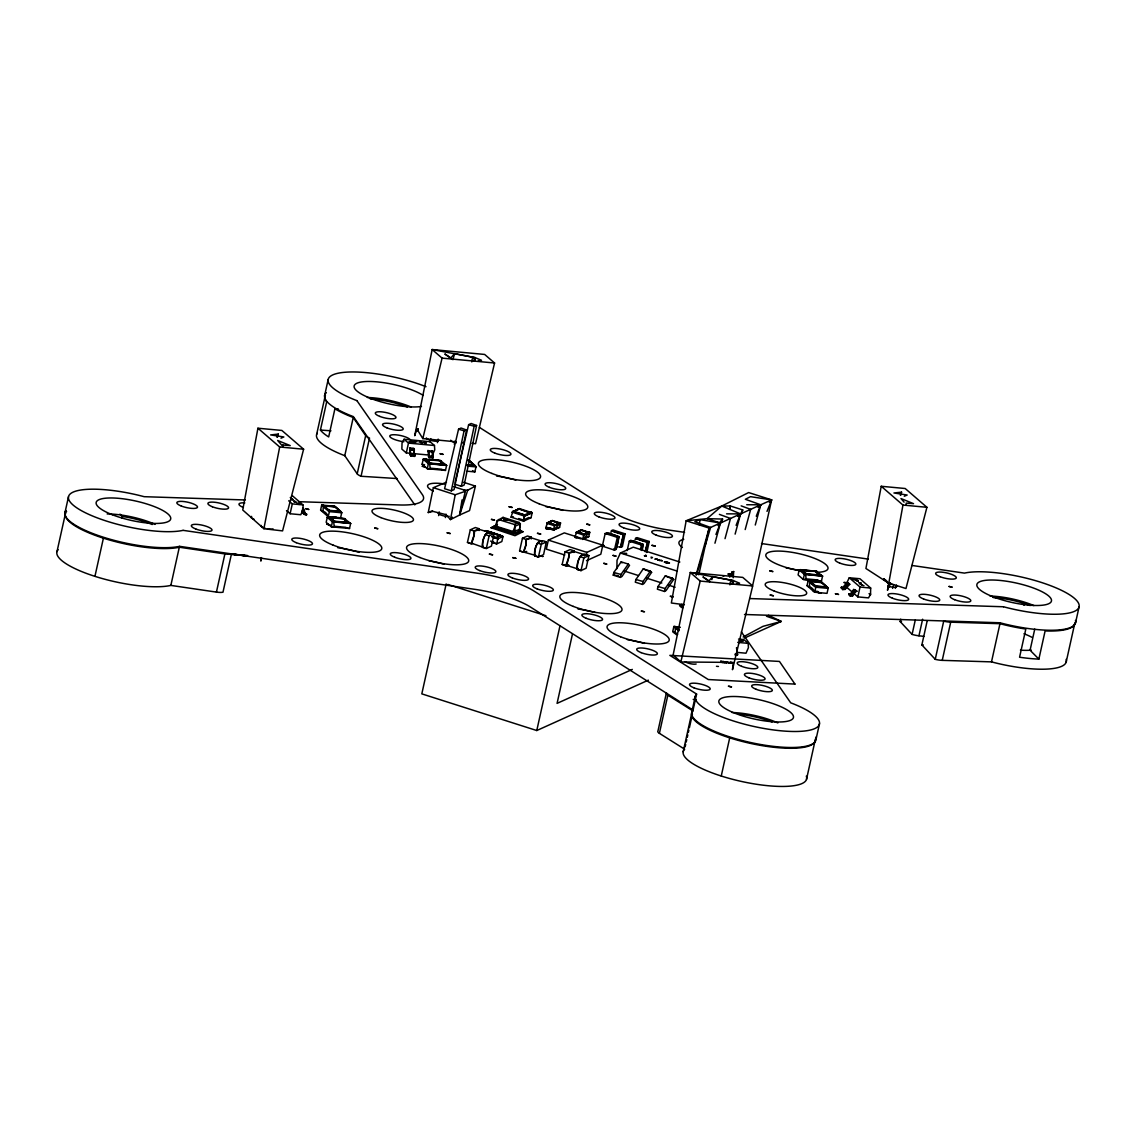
<?xml version="1.0" encoding="UTF-8"?>
<svg xmlns="http://www.w3.org/2000/svg" width="1136" height="1136" viewBox="0 0 1136 1136"><rect width="100%" height="100%" fill="white"/><g stroke="black" fill="none" stroke-linecap="round" stroke-linejoin="round"><path stroke-width="1.5" d="M299.734 503.788L299.08 504.384C294.65 502.964 299.137 502.439 299.08 504.384M852.511 578.721L854.996 579.417L852.951 579.133M863.971 585.651L862.536 585.31M471.241 543.775L467.45 542.383L470.304 529.802L474.024 530.995C476.24 534.573 469.196 543.349 472.718 543.59M522.446 538.279L526.167 539.472L525.798 545.209L523.369 552.153L519.592 550.861L522.446 538.279L527.487 536.007L531.236 537.186L531.321 538.904A23.728 21.641 65.7 0 0 531.222 537.811L542.284 541.332A23.728 21.641 65.7 0 0 541.801 542.312M565.969 565.842L562.178 564.45L565.032 551.855L568.753 553.047C571.493 556.583 562.235 567.446 568.625 565.33M616.891 568.682L617.018 560.318L620.384 553.019L633.263 547.169L679.839 562.022M482.559 547.396C481.522 540.764 485.257 528.311 494.146 533.537L491.434 546.118L486.265 548.56L482.559 547.396L483.325 546.515M534.715 555.873C533.664 549.242 537.399 536.788 546.302 542L543.576 554.609L538.421 557.038L534.715 555.873L535.482 554.993M409.698 448.919L413.802 448.493L414.683 456.388L410.905 456.033L410.068 454.826L409.911 447.967L413.802 448.493L414.683 456.388M433.114 457.155L429.351 456.8L428.826 450.793L427.803 450.452L429.11 457.737L432.887 458.078L432.631 451.134L431.921 450.623L432.887 458.078M736.781 648.798L737.463 655.089L734.949 654.861M496.02 526.224L497 520.686L503.035 517.363L519.195 522.489L520.345 523.895L519.464 529.589L513.074 531.506L496.02 526.224L496.83 521.353M559.494 523.398L551.883 520.742L547.85 522.745L555.561 524.96L559.494 523.398L551.883 520.742L547.85 522.745M588.689 532.713L581.078 530.058L577.06 532.06L584.756 534.275L588.689 532.713L581.078 530.058L577.06 532.06M410.905 456.033L409.911 447.967M889.332 584.16L889.36 583.237L891.916 584.401L888.025 583.265L890.865 583.634M906.159 504.54L906.216 503.106L913.529 503.66L900.976 498.548L904.086 502.14M732.777 576.193L733.132 572.899L732.294 571.962L733.686 571.55L733.231 577.755M730.533 575.966L730.192 573.637L728.162 574.049L730.008 575.469M323.05 510.888L323.362 505.208L321.701 505.108L320.593 510.107L328.134 516.61L340.587 517.775L341.695 512.776L341.212 511.768L340.246 511.669L341.695 512.776L329.241 511.612L321.701 505.108L323.362 505.208L329.71 510.689L328.134 516.61C327.537 513.87 324.356 510.703 321.985 511.299M674.131 632.752L675.096 632.837L675.522 626.66L673.861 626.547L672.753 631.545L676.303 634.626M809.485 586.474L809.798 580.794L808.136 580.695L807.029 585.679L814.555 592.197L827.022 593.361L828.13 588.363L827.633 587.34L826.681 587.255L828.13 588.363L815.662 587.198L808.136 580.695L809.798 580.794L816.145 586.275L814.555 592.197C813.958 589.456 810.777 586.275 808.406 586.886M524.363 515.048L525.329 515.361L524.363 515.048L523.511 521.126L524.363 515.048L530.711 512.18L532.159 512.719L531.052 517.718L523.511 521.126L511.058 517.15L512.861 511.385L520.174 508.829L519.223 508.516M618.907 536.675L616.734 547.765L614.377 550.108L602.336 546.089L605.19 533.48L609.322 533.295L618.907 536.675L617.331 537.371L605.19 533.48M627.157 550.591L629.301 541.134L630.807 540.424L643.019 544.314L642.309 549.625M732.819 576.165L733.146 572.899L732.294 571.962L733.686 571.55M479.094 530.469A23.728 21.627 65.7 0 0 479.08 529.348L502.95 536.561L501.842 541.56L496.688 543.888L491.874 542.355M526.096 551.542A23.728 6.177 12.5 0 1 523.739 552.082L534.701 555.192A23.728 21.641 65.7 0 1 537.271 543.604L537.584 543.008A23.728 6.177 12.5 0 1 542.184 540.935L542.27 540.935M565.032 551.855L570.073 549.583L573.822 550.761L573.907 552.479A23.728 21.641 65.7 0 0 573.808 551.4L584.926 554.794A23.728 21.641 65.7 0 0 584.387 555.887M573.723 550.988A23.728 6.177 12.5 0 1 569.122 553.062L568.809 553.658A23.728 21.641 65.7 0 1 566.239 565.245L577.287 568.781A23.728 21.641 65.7 0 1 579.857 557.18L580.169 556.583A23.728 6.177 12.5 0 1 584.77 554.51L584.855 554.51M418.105 430.132L418.204 429.025L418.105 430.132L416.841 428.897L418.062 430.956L416.997 430.033M348.241 523.284L343.171 518.428L329.667 517.576L334.907 521.623L348.241 523.284L343.171 518.428L329.667 517.576M444.19 465.192L439.121 460.336L425.617 459.484L430.871 463.545L444.19 465.192L439.121 460.336L425.617 459.484M820.164 575.895L815.094 571.039L801.59 570.187L806.83 574.248L820.164 575.895L815.094 571.039L801.59 570.187M292.193 495.58L302.957 504.895L303.227 509.198L300.784 514.736L290.106 513.742L292.307 503.887L288.714 500.791M406.29 452.937L408.477 443.097L404.075 439.263L402.045 442.855L401.86 449.103L406.29 452.937L428.84 455.039M849.259 577.77L859.924 578.735L870.687 588.065L870.517 594.327L868.529 597.891L857.836 596.897L860.037 587.042L849.259 577.77L846.561 583.336M531.165 513.174L518.797 508.8L513.16 511.711L525.698 515.275L531.165 513.174L518.797 508.8L513.16 511.711M261.237 557.62L260.826 561.085L261.536 557.648M471.795 361.93L472.164 358.933L475.217 357.655L481.508 360.268L478.27 360.822M729.908 584.87L730.278 581.888L733.331 580.61L739.621 583.208L736.384 583.762M842.77 589.612L841.35 587.312L842.77 589.612L845.056 589.414L849.756 584.287L848.18 582.74L843.863 582.441L846.831 583.293M850.31 596.13L848.89 593.83L850.31 596.13L852.582 595.946L855.593 591.728L857.268 591.274L853.633 589.485L850.651 593.674L848.89 593.83M681.43 607.632L681.941 604.167M495.395 538.123L500.649 535.397L487.287 530.995L500.649 535.397L495.395 538.123L492.058 536.959M646.341 556.143C645.021 555.064 645.106 556.384 645.532 555.277M446.462 482.189L433.341 487.685L428.244 512.549L432.986 511.399L446.008 514.651L450.467 519.578L459.626 515.006L462.04 499.911M699.222 524.804L700.088 519.649L720.423 523.014L722.567 519.053L707.046 518.655L686.158 520.771L671.348 603.003L684.383 604.721M413.476 441.805L415.236 442.145L413.39 441.606M622.4 546.444L620.696 547.325L623.621 534.545L625.127 533.849L622.4 546.444L619.049 546.998M881.224 486.279L902.964 505.066L887.486 590.308L889.36 583.237L905.974 588.533L926.919 507.295L905.179 488.508L881.224 486.279L865.93 568.497L885.782 581.334L886.009 580.326L887.585 582.896L890.567 583.535M257.929 428.215L242.735 509.993L263.893 528.723L282.58 530.895L303.61 449.217L281.87 430.445L257.929 428.215L279.669 446.988L303.61 449.217M453.647 486.662L463.658 489.857L465.348 491.306L455.209 494.771L450.467 519.578L452.412 517.192M263.893 528.723L279.669 446.988M335.148 507.125L322.78 505.563L328.389 510.206L340.786 511.512L335.248 506.599L322.78 505.563L328.247 510.76L340.786 511.512L335.248 506.599M821.584 582.711L809.215 581.149L814.81 585.793L827.221 587.099L821.683 582.186L809.215 581.149L814.682 586.346L827.221 587.099L821.683 582.186M620.341 577.4L620.938 574.489L628.307 564.109L629.529 565.33L621.988 576.449L620.341 577.4L613.241 575.143L613.866 572.459L621.151 561.851L628.307 564.109M664.475 591.473L665.071 588.562L672.441 578.181L673.662 579.403L666.122 590.507L664.475 591.473L657.361 589.201L658 586.517L665.284 575.909L672.441 578.181M466.513 430.019L454.073 489.616L451.29 490.866L444.588 488.721L458.546 429.223L461.06 428.031L466.513 430.019L464.084 430.8L458.546 429.223M455.067 482.473L468.628 424.665L471.142 423.487L476.595 425.475L464.155 485.058L461.372 486.307L454.67 484.177M642.408 584.429L643.019 581.518L650.374 571.152L651.595 572.359L644.055 583.478L642.408 584.429L635.294 582.172L635.933 579.488L643.217 568.88L650.374 571.152M606.383 534.275L606.695 532.77M630.494 541.929L630.807 540.424M451.29 490.866L464.084 430.8M461.372 486.307L474.166 426.256L476.595 425.475M588.888 555.589L586.162 568.185L581.007 570.613L577.301 569.448C576.25 562.817 579.985 550.364 588.888 555.589L583.861 557.861L580.113 556.668M646.853 552.522L649.238 541.489L637.097 537.626L635.521 538.294L647.733 542.199L649.238 541.489M614.377 550.108L617.331 537.371M640.406 549.753L641.442 545.024L643.019 544.314M494.146 533.537L489.119 535.809L486.336 548.418L471.511 543.193A23.728 21.627 65.7 0 0 474.081 531.605L474.394 531.009A23.728 6.177 12.5 0 0 478.994 528.936M538.421 557.038L541.276 544.286L546.302 542M581.007 570.613L583.861 557.861M655.074 559.026L656.835 558.926M657.659 559.849L659.405 559.75M659.902 560.786L660.13 560.801M64.965 512.663L68.515 496.673M56.999 551.613L65.462 513.444M94.941 576.335L103.404 538.166M121.864 518.186L122.248 516.426L119.962 514.125M170.854 585.409L179.318 547.225L224.9 553.928A10.607 2.769 12.5 0 0 231.446 554.027L222.983 592.211A10.607 2.769 12.5 0 1 216.436 592.097L170.854 585.409A63.19 16.458 12.5 0 1 95.31 576.463A63.19 16.458 12.5 0 1 58.149 549.71M216.436 592.097L224.9 553.928M231.133 554.027L247.676 555.575M324.569 395.797L328.105 379.793M316.66 434.364L325.123 396.18M338.343 409.003L334.921 408.761L328.673 436.934A63.19 16.458 12.5 0 1 320.423 430.047L326.671 401.874A63.19 16.458 12.5 0 1 325.436 395.47M328.815 516.979L327.267 517.349L326.16 522.347L331.314 526.806L349.519 528.496L350.626 523.497L344.151 518.414L345.472 519.053L327.267 517.349L332.422 521.807L350.626 523.497L348.908 522.532L333.572 521.097L332.422 521.807L331.314 526.806L334.68 527.118M328.758 510.604L329.71 510.689L328.758 510.604L329.241 511.612M397.316 478.568L361.049 476.268A10.607 2.769 12.5 0 1 357.201 473.826L344.776 455.678L353.239 417.494A63.19 16.458 12.5 0 1 334.921 408.761M334.864 506.273L321.701 505.108M333.97 521.438L332.422 521.807M334.282 526.777L333.572 521.097M341.212 511.768L340.246 511.669M357.201 473.826L365.664 435.642L353.239 417.494M346.168 528.183L345.884 527.345L334.382 526.266M349.306 522.872L350.626 523.497M361.049 476.268L369.512 438.084A10.607 2.769 12.5 0 1 365.664 435.642M430.629 469.026L427.278 468.714L428.386 463.729L429.536 463.019L444.858 464.439L446.59 465.419L428.386 463.729L423.217 459.271L441.421 460.96L440.101 460.336L446.59 465.419L445.482 470.418L427.278 468.714L422.109 464.269L423.217 459.271L424.765 458.901M429.933 463.36L428.386 463.729M430.232 468.685L429.536 463.019M442.117 470.105L441.833 469.267L430.345 468.188M445.255 464.78L446.59 465.419M438.624 515.602L439.391 512.166M445.369 517.59L446.107 514.225M469.14 460.421L468.174 460.321L475.97 466.91L474.862 471.909L467.081 471.184M446.178 583.918L421.811 693.869L536.774 730.533L648.358 680.152M468.188 466.186L475.97 466.91L468.174 460.321M486.293 530.711L484.745 530.753L502.95 536.561L497.795 538.89L492.825 537.3M493.336 542.823L493.833 542.142L490.553 541.091M492.257 536.277C494.714 536.022 496.73 538.975 496.858 537.754L497.795 538.89L496.688 543.888L493.72 542.639M501.317 519.649L497.98 520.828M501.629 535.596L502.95 536.561M512.861 511.385L513.827 511.697L512.166 512.151L524.619 516.127L532.159 512.719L530.711 512.18L531.676 512.492M529.66 518.343L528.808 517.547L524.051 519.692M545.791 527.686L547.509 522.674L546.771 523.284L554.439 525.727L560.559 522.972L559.579 527.36L553.459 530.129L545.791 527.686L547.353 527.345M546.771 523.284L552.281 520.529L560.559 522.972L553.459 530.129L554.695 524.974L559.949 522.972M586.474 560.687L600.816 554.212L602.818 545.166L564.308 532.883L548.347 540.097L546.345 549.128L564.762 555.007M555.177 525.116L554.439 525.727M558.5 527.842L554.084 529.348L549.057 527.743M581.135 538.947L575.001 536.987L576.719 531.989L575.98 532.585L583.634 535.042L589.754 532.273L588.775 536.675L582.669 539.43L583.904 534.275L588.661 532.131L589.754 532.273L583.293 538.663L588.775 536.675M536.774 730.533L560.005 625.723M575.98 532.585L581.476 529.83L589.144 532.287M584.387 534.431L583.634 535.042M586.19 555.39L586.858 552.366L602.818 545.166M572.43 634.172L557.08 703.369L632.312 669.402M668.579 562.675L665.455 562.632L666.335 562.547M659.391 733.331L667.854 695.147A10.607 2.769 12.5 0 1 666.449 692.719L657.985 730.902A10.607 2.769 12.5 0 0 659.391 733.331L684.639 749.206A63.19 16.458 12.5 0 0 741.453 781.44A63.19 16.458 12.5 0 0 806.319 776.129M698.796 574.802L709.148 528.098L771.628 499.883L752.785 584.855M683.19 751.748L691.654 713.578M691.781 712.13L695.331 696.141M685.164 746.821L685.69 744.435M686.215 742.049L686.755 739.664M687.28 737.278L687.805 734.893M688.331 732.507L688.87 730.121M689.396 727.736L692.392 714.217M730.775 662.998L728.673 662.842L731.229 662.146L728.517 662.884L729.468 663.154L728.148 663.026L728.361 662.018L726.003 662.828L726.231 661.819L723.277 662.572L723.504 661.564L720.778 661.322L720.551 662.316L680.833 661.976L673.151 654.833L690.276 572.501L742.759 577.386L752.685 585.963L732.464 669.7L733.444 662.501L732.848 663.367L731.073 663.012M723.504 661.564L722.993 662.544L720.835 662.345L721.048 661.337M721.246 776.03L729.71 737.846M816.074 571.025L799.19 569.96L798.083 574.958L803.237 579.417L821.442 581.107L822.549 576.108L816.074 571.025L817.395 571.664L799.19 569.96L804.345 574.418L822.549 576.108L820.831 575.143L805.495 573.708L804.345 574.418L803.237 579.417L806.603 579.729M800.738 569.59L799.19 569.96M805.893 574.049L804.345 574.418M806.205 579.388L805.495 573.708M815.179 586.19L816.145 586.275L815.179 586.19L815.662 587.198M818.09 580.794L817.806 579.956L806.304 578.891M821.229 575.483L822.549 576.108M821.285 581.859L808.136 580.695M827.633 587.34L826.681 587.255M806.489 779.41L814.952 741.226M815.96 739.65L819.496 723.66M885.129 579.573L885.654 580.496M885.029 580.666L885.242 579.672M886.364 581.831L886.591 580.837L886.662 581.859M888.579 583.748L888.806 582.74L888.877 583.776M923.895 636.345L918.939 635.805A10.607 2.769 12.5 0 1 912.094 634.399L900.166 621.562L900.692 619.177M912.094 634.399L915.275 620.086M918.939 635.805L922.617 619.205M1066.136 659.377A63.19 16.458 12.5 0 1 991.501 661.876L942.241 660.357A10.607 2.769 12.5 0 1 935.24 659.334L921.864 644.921L927.146 621.051M935.24 659.334L943.704 621.151A10.607 2.769 12.5 0 0 950.704 622.173L999.964 623.692A63.19 16.458 12.5 0 0 1025.822 629.032L1019.574 657.219A63.19 16.458 12.5 0 0 1038.872 659.107L1045.12 630.92A63.19 16.458 12.5 0 0 1074.812 622.926M942.241 660.357L950.704 622.173M991.501 661.876L999.964 623.692M1023.948 605.275L1024.331 603.514M1034.754 629.088L1030.068 650.232L1038.872 659.107M1066.164 662.146L1074.628 623.976M1075.551 622.784L1079.101 606.78M647.733 542.199L645.873 549.71M456.218 441.833L422.819 438.61L416.841 428.897L414.725 435.699L432.163 349.547L484.66 354.446L494.572 363.009L475.544 443.707L472.036 443.367M463.616 482.289L475.402 486.109L469.537 510.604L459.626 515.006L465.348 491.306M889.303 587.142L890.099 583.819M422.819 438.61L442.074 358.124L432.163 349.547L475.217 357.655L475.26 361.078M680.833 661.976L700.188 581.064L690.276 572.501L733.331 580.61L733.373 584.032M523.54 551.968L523.653 551.67A23.728 21.641 65.7 0 0 526.224 540.069L526.536 539.486A23.728 6.177 12.5 0 0 531.137 537.399M841.208 588.263L843.494 588.05L848.18 582.74M737.463 655.089L736.497 647.634M429.11 457.737L429.351 456.8M429.962 441.947L430.842 438.638M454.286 444.204L455.167 440.896M277.468 437.076L278.263 434.094L270.638 434.918L283.858 436.962L280.99 438.198M900.763 495.14L901.558 492.158L893.933 492.981L907.167 495.026L904.284 496.262M452.923 359.714L454.57 353.623L475.217 357.655L473.811 360.808M711.86 579.616L712.684 576.577L733.331 580.61L731.911 583.762M735.12 534.119L740.587 513.898L742.731 509.936L730.349 505.989L721.786 506.031L686.158 520.771L709.148 528.098L696.056 575.001M714.942 543.221L720.423 523.014L707.046 518.655L721.786 506.031L748.638 492.555L771.628 499.883L767.013 511.385M725.024 538.663L730.505 518.456L719.386 514.381M731.073 576.463L732.294 571.962L732.905 573.623M745.188 529.561L750.669 509.354L741.141 505.861M755.27 525.017L760.751 504.796L745.372 499.286L750.498 496.659L771.628 499.883L769.285 502.297M892.598 588.405L893.535 584.983M489.644 533.835A23.728 21.627 65.7 0 1 490.127 532.869L490.042 532.457A23.728 6.177 12.5 0 0 485.427 534.531L485.129 535.127A23.728 21.627 65.7 0 0 482.559 546.714L482.63 547.069A23.728 6.177 12.5 0 1 483.169 546.487M721.587 522.432L722.567 519.053L719.415 523.014M741.751 513.33L742.731 509.936M302.034 510.178L302.73 513.216L306.393 515.19L306.677 514.239L303.482 512.421L302.63 508.232L304.207 509.581L305.059 513.799L306.677 514.239M870.361 595.094L870.63 594.142L869.012 593.688M503.035 517.363L502.637 518.414L520.345 523.895L519.464 529.589M696.624 574.745L701.111 559.551M705.087 546.033L710.582 527.459L694.82 521.722L700.088 519.649M306.393 515.19L305.115 512.904M437.374 442.657L438.368 439.348M459.626 515.006L467.72 490.227L475.402 486.109M731.556 576.364L733.146 571.791M861.997 584.671L861.244 584.699L862.224 584.983M895.296 588.349L896.474 585.111M513.074 531.506L515.006 526.28L514.438 524.491L498.534 519.55M277.042 437.261L278.263 434.094M900.351 495.324L901.558 492.158M715.936 534.445L720.423 523.014L718.023 525.528M736.1 525.343L740.587 513.898L721.786 506.031M756.264 516.241L760.751 504.796L746.735 504.725M669.502 563.016L668.011 562.931L669.374 563.215M534.715 555.774L538.492 556.896M662.103 560.772L660.953 560.318L662.16 560.829M859.654 583.535L860.492 583.932M729.042 574.631L729.426 573.779L728.162 574.049M292.25 498.931L291.711 498.789M860.747 583.691L859.668 583.535M422.478 442.955L421.158 442.77L422.351 442.742M425.73 443.21L424.523 442.87M856.856 580.794L858.461 581.348L856.942 580.752M432.305 455.366L434.747 449.813L434.463 445.497L430.061 441.719L404.075 439.263M426.312 443.012L425.915 442.671M841.35 587.312L843.097 587.184L846.221 583.336M842.912 588.661L844.687 588.505L847.314 584.657L849.756 584.287L847.953 583.677M848.748 594.781L851.034 594.568L853.789 590.578L855.536 590.024L853.633 589.485M850.452 595.179L852.27 594.98L855.223 590.834M419.667 442.117L419.056 442.032M470.304 529.802L475.345 527.53L479.08 528.709L474.024 530.995M531.236 537.186L526.167 539.472M573.822 550.761L568.753 553.047M861.074 583.137L858.986 582.725L860.932 582.967M454.57 353.623L450.836 357.968L444.843 353.978L451.574 358.763M712.684 576.577L708.949 580.922L702.957 576.932L709.688 581.717M408.96 442.614C417.196 443.154 404.402 440.456 410.834 442.628L408.96 442.614L409.84 442.415M743.058 640.903L740.871 640.931C739.493 639.54 745.983 641.528 741.425 639.895L743.058 640.903L742.419 640.093M524.619 516.127L525.329 515.361M738.187 516.426L740.587 513.898L726.571 513.841M758.351 507.323L760.751 504.796L758.01 506.997M550.435 523.014L552.281 520.529M579.644 532.33L581.476 529.83M578.068 568.582L577.301 569.448L581.078 570.471M737.846 516.099L740.587 513.898M657.062 559.168L655.557 559.182M520.004 529.745L520.6 530.54L514.906 532.969L512.847 532.67L494.132 526.181L497.213 524.335M723.135 576.293L723.916 575.909M740.786 641.102L739.096 640.519L740.8 641.116M613.241 575.143L614.86 574.177M666.321 562.647L667.258 562.135L664.219 561.993L666.818 561.993L664.844 562.079L665.739 562.107M743.157 636.969L762.98 626.348L781.284 621.42L768.447 615.329M602.506 546.302L603.954 545.607M497.469 524.662L491.079 527.743L492.314 528.396M291.185 499.371L293.273 499.797L291.327 499.556M531.236 512.634L525.698 515.275L513.33 511.172M559.494 523.114L555.561 524.96L547.978 522.461M588.704 532.415L584.756 534.275L577.173 531.776M494.132 526.181L496.886 524.917M512.166 512.151L519.706 508.743L532.159 512.719M471.227 543.675L467.45 542.383M565.955 565.728L562.178 564.45M651.24 558.103L652.476 557.549L651.084 557.094M666.889 563.087L668.28 562.462M744.25 638.134L781.284 621.42L766.473 616.237M520.345 523.895L515.006 526.28L514.906 532.969M428.244 512.549L432.489 510.675M411.402 441.45L413.163 442.06L411.672 441.336M602.336 546.089L603.855 545.436M514.438 524.491L519.195 522.489M614.576 549.98L616.124 549.355M720.835 662.345L723.22 661.55M526.735 551.485L523.384 552.252L519.592 550.861M521.495 532.188L522.986 531.719L519.791 530.682M657.616 560.02L658.809 560.105M494.132 526.834L491.079 527.743L514.963 535.709L522.986 531.719L520.047 531.108M888.963 582.541L887.912 582.896L890.354 583.663M618.509 575.767L616.181 575.398M659.675 559.892L658.056 559.878M294.735 501.771L294.039 501.658M558.032 527.7L559.579 527.36M575.001 536.987L576.548 536.661M861.116 584.458L861.457 584.912M673.023 597.067L670.169 596.244L673.094 596.599M646.285 556.242C646.299 554.979 645.504 555.831 645.759 555.305M511.058 517.15L513.401 516.837M528.709 518.044L531.052 517.718M575.37 537.754L576.932 537.896M645.66 556.129L644.311 555.745L645.646 556.129M656.949 559.196L655.969 559.125M291.356 498.69L292.79 499.215M295.062 501.501L293.784 501.161L295.246 501.487M296.042 502.24L295.161 502.112L296.283 502.226M290.276 497.54L291.455 498.179L290.745 497.809M421.783 442.884L421.314 442.571M423.217 459.271L425.162 459.242M327.267 517.349L329.213 517.32M410.238 450.026L414.001 450.083M428.442 451.716L432.205 451.787M678.874 630.892L673.861 626.547L675.522 626.66L679.328 629.94M655.231 559.253L656.239 559.281M245.262 499.968L144.173 496.688A63.602 16.571 12.5 0 0 71.852 492.768A63.602 16.571 12.5 0 0 103.504 520.103A63.602 16.571 12.5 0 0 183.066 530.356M298.47 501.686L399.56 504.966A53.151 13.845 12.5 0 0 422.379 494.657L356.903 400.639M749.831 598.558L1003.429 606.766M744.506 614.491L999.879 622.769M857.637 580.326L857.879 580.326M471.511 543.604L471.596 543.604A23.728 6.177 12.5 0 0 472.249 543.491M566.239 565.657L566.324 565.657A23.728 6.177 12.5 0 0 568.682 565.132M467.223 465.178L475.061 465.661L469.523 460.733L475.061 465.661L467.308 464.837M320.423 430.047L330.959 430.8M428.712 455.891L432.489 456.189M444.247 464.638L430.871 463.545L425.801 458.972M348.298 522.716L334.907 521.623L329.852 517.05M820.22 575.341L806.83 574.248L801.775 569.661M410.508 454.23L414.285 454.542M679.612 627.399L674.94 627.015L678.22 630.125M408.477 443.097L434.463 445.497M428.826 450.793L432.631 451.134M737.747 642.394L748.155 643.359L748.425 647.676L745.997 653.214L737.321 652.405M442.074 358.124L494.572 363.009M415.961 441.734L416.983 441.833M902.964 505.066L926.919 507.295M463.658 489.857L467.72 490.227M294.565 502.396L294.366 502.183M326.742 515.417L327.708 515.503M813.177 591.004L817.849 591.43M700.188 581.064L752.685 585.963M247.392 555.745L232.454 554.666M673.861 626.547L680.081 627.129M738.542 639.071L743.739 639.554L748.155 643.359M410.068 454.826L414.91 455.465M292.307 503.887L302.957 504.895M735.191 653.938L737.704 654.166M860.037 587.042L870.687 588.065M410.664 449.529L414.47 449.899M860.122 583.762L860.009 583.592M428.272 456.53L432.078 456.913M725.293 662.657L724.441 662.558L725.336 661.748L724.143 662.586L725.109 662.742M658.553 559.949L659.689 560.034M679.569 627.597L674.94 627.015L678.291 629.798M684.554 532.344L668.806 530.043A53.151 13.845 12.5 0 1 613.738 512.492L479.378 427.377M761.532 543.548L868.245 559.097M911.981 565.458L964.464 573.112A63.602 16.571 12.5 0 1 1044.112 583.35A63.602 16.571 12.5 0 1 1075.749 610.685A63.602 16.571 12.5 0 1 1003.528 606.78M183.152 530.356L478.796 573.41A53.151 13.845 12.5 0 1 533.877 590.976L696.581 694.053M179.602 546.345L475.246 589.399A53.151 13.845 12.5 0 1 530.327 606.965L693.045 710.043M424.836 442.713L423.813 442.515L425.034 442.827M421.456 442.387L420.604 442.216L421.626 442.415M422.109 464.269L424.608 464.695M441.734 469.764L445.482 470.418M817.693 580.453L821.442 581.107M345.77 527.842L349.519 528.496M859.199 582.754L859.64 582.924M856.161 580.482L857.197 580.283L855.976 580.283M421.74 442.628L421.3 442.884M468.628 424.665L474.166 426.256M613.866 572.459L620.938 574.489M635.933 579.488L643.019 581.518M658 586.517L665.071 588.562M302.73 513.216L304.831 513.841M623.621 534.545L611.409 530.654L612.986 529.972L625.127 533.849M492.129 536.533L495.481 537.569M548.404 527.686L554.538 529.646M518.669 518.513L524.903 520.501M620.384 553.019L676.928 571.01M548.347 540.097L586.858 552.366M537.527 543.093L541.276 544.286M623.55 570.797L638.531 575.569M646.853 578.224L661.834 582.995M668.493 585.111L675.153 587.227M485.37 534.616L489.119 535.809M447.868 584.458L545.933 615.726M629.301 541.134L641.442 545.024M651.595 572.359L643.217 568.88M673.662 579.403L665.284 575.909M433.341 487.685L455.209 494.771M613.937 548.688L615.996 549.441M424.665 442.685L425.389 443.281M722.184 662.174L722.993 662.544M807.029 585.679L809.372 586.971M472.519 470.616L474.862 471.909M672.753 631.545L675.096 632.837M320.593 510.107L322.936 511.385M667.854 695.147L693.102 711.037A63.19 16.458 12.5 0 0 747.474 742.717A63.19 16.458 12.5 0 0 815.137 739.351M846.263 584.074L848.052 585.225M853.789 590.578L855.593 591.728M720.778 661.322L721.914 662.061M496.46 537.924L497.795 538.89M850.651 593.674L852.27 594.98M843.097 587.184L844.687 588.505M857.836 596.897L847.073 587.596L846.888 584.742M820.334 581.774L828.13 588.363M675.21 632.34L677.581 634.399M333.899 506.187L341.695 512.776M286.513 510.632L290.106 513.742M843.494 588.05L845.056 589.414M303.482 512.421L305.059 513.799M845.752 583.279L847.314 584.657M851.034 594.568L852.582 595.946M621.151 561.851L622.017 562.902M741.354 631.943L790.699 702.815A63.602 16.571 12.5 0 1 813.319 729.17A63.602 16.571 12.5 0 1 736.909 722.056A63.602 16.571 12.5 0 1 696.609 694.082L693.059 710.071A63.602 16.571 12.5 0 0 750.214 742.433A63.602 16.571 12.5 0 0 815.662 737.25M353.367 416.642L414.796 504.867M475.487 465.902L475.97 466.91M303.383 510.249L304.306 514.58M729.426 573.779L729.752 577.159M732.649 576.406L732.294 571.962L732.606 576.094M479.08 528.709L479.165 530.427M344.776 455.678A63.19 16.458 12.5 0 1 317.143 433.327M370.265 398.935A37.119 9.67 12.5 0 1 407.299 406.972M900.166 621.562A10.607 2.769 12.5 0 1 901.515 621.378M993.162 597.536A37.119 9.67 12.5 0 1 1030.21 605.559M921.864 644.921A10.607 2.769 12.5 0 1 923.27 644.879M1031.318 650.119A37.119 9.67 12.5 0 1 1020.455 650.161M1023.962 633.746A37.119 9.67 12.5 0 1 1031.928 637.31M179.318 547.225A63.19 16.458 12.5 0 1 103.774 538.279A63.19 16.458 12.5 0 1 66.612 511.527M122.248 516.426A37.119 9.67 12.5 0 1 152.224 524.534M738.656 714.232A37.119 9.67 12.5 0 1 772.111 721.928M534.786 555.603A23.728 6.177 12.5 0 1 535.312 554.979M577.372 569.179A23.728 6.177 12.5 0 1 577.897 568.554M645.262 551.855A23.728 7.54 -72.3 0 1 647.463 542.767L647.236 542.17A23.728 6.177 12.5 0 1 635.99 538.578L635.393 538.918A23.728 7.54 -72.3 0 0 635.067 540.012M641.911 550.506A23.728 7.54 -72.3 0 0 642.891 544.84L642.635 544.243A23.728 6.177 12.5 0 0 631.403 540.637L630.821 540.992A23.728 7.54 -72.3 0 1 630.679 541.986M619.092 546.799A23.728 6.177 12.5 0 0 620.199 547.069L620.781 546.728A23.728 7.54 -72.3 0 1 623.366 535.127L622.997 534.474A23.728 6.177 12.5 0 1 611.878 530.924L611.282 531.279A23.728 7.54 -72.3 0 0 610.955 532.372M614.718 548.773A23.728 6.177 12.5 0 1 615.613 549.142L616.209 548.787A23.728 7.54 -72.3 0 0 618.779 537.186L618.41 536.533A23.728 6.177 12.5 0 0 607.291 532.997L606.709 533.338A23.728 7.54 -72.3 0 1 606.567 534.346M519.109 530.469A3.181 0.824 12.5 0 1 520.189 531.705L515.63 533.764A3.181 0.824 12.5 0 1 511.555 533.38L495.75 528.339A3.181 0.824 12.5 0 1 494.061 526.891M1075.451 620.412A63.602 16.571 12.5 0 1 999.978 622.784M179.516 546.345A63.602 16.571 12.5 0 1 103.887 537.385A63.602 16.571 12.5 0 1 66.058 510.561M356.846 400.61A63.602 16.571 12.5 0 1 338.571 373.133A63.602 16.571 12.5 0 1 426 386.694M353.296 416.6A63.602 16.571 12.5 0 1 326.359 392.687M990.038 596.031A38.17 9.94 12.5 0 1 1033.874 605.573M421.456 406.447A38.17 9.94 12.5 0 1 365.579 396.223A38.17 9.94 12.5 0 1 368.036 381.469A38.17 9.94 12.5 0 1 423.274 395.456M367.297 397.486A38.17 9.94 12.5 0 1 411.147 407.029M463.076 442.444A6.362 1.661 12.5 0 1 462.877 443.097M456.218 442.926A6.362 1.661 12.5 0 1 450.708 440.214M799.886 570.755A31.808 8.293 12.5 0 1 766.53 553.615A31.808 8.293 12.5 0 1 812.694 557.648A31.808 8.293 12.5 0 1 817.508 572.303M786.098 567.957A31.808 8.293 12.5 0 1 799.034 570.528M496.588 476.055A31.808 8.293 12.5 0 1 515.815 480.059M896.19 585.608A6.362 1.661 12.5 0 1 894.77 587.227A6.362 1.661 12.5 0 1 887.713 586.062M889.9 583.308A6.362 1.661 12.5 0 1 891.192 583.577M437.885 439.334A6.362 1.661 12.5 0 1 434.449 441.123A6.362 1.661 12.5 0 1 426.369 437.942M403.933 441.677A10.607 2.769 12.5 0 1 390.131 436.962A10.607 2.769 12.5 0 1 398.424 435.116A10.607 2.769 12.5 0 1 410.479 440.214M682.395 547.509A31.808 8.293 12.5 0 1 683.758 539.33M545.891 506.67A31.808 8.293 12.5 0 1 563.03 510.405M433.256 491.107A21.215 5.524 12.5 0 1 428.627 484.461A21.215 5.524 12.5 0 1 444.886 484.035M449.217 516.34A6.362 1.661 12.5 0 1 440.697 514.963A6.362 1.661 12.5 0 1 438.979 512.308M683.19 607.575A5.41 1.406 12.5 0 1 679.612 605.616A5.41 1.406 12.5 0 1 682.267 604.764M578.011 609.038A31.808 8.293 12.5 0 1 595.15 612.446M428.939 560.758A31.808 8.293 12.5 0 1 443.949 564.166M627.313 639.653A31.808 8.293 12.5 0 1 644.453 643.388M337.804 547.737A31.808 8.293 12.5 0 1 359.075 552.366M243.416 507.48A10.607 2.769 12.5 0 1 244.822 502.893M718.463 666.463A6.362 1.661 12.5 0 1 716.475 666.278M253.953 519.152A6.362 1.661 12.5 0 1 251.652 516.411M696.155 664.006A6.362 1.661 12.5 0 1 690.631 663.751A6.362 1.661 12.5 0 1 685.178 661.72M273.009 528.836A6.362 1.661 12.5 0 1 267.358 528.78M265.213 528.254A6.362 1.661 12.5 0 1 261.124 525.428M732.024 712.513A38.17 9.94 12.5 0 1 777.848 722.936M107.153 513.955A38.17 9.94 12.5 0 1 155.107 524.392M693.187 699.364A10.607 2.769 12.5 0 1 696.027 699.819M504.086 518.811L507.181 519.564L504.086 518.811M626.532 553.502L624.047 553.175L624.559 554.013L626.532 553.502M282.907 445.042L282.85 446.476L277.681 440.484L290.234 445.596L282.907 445.042M233.519 554.254L246.853 555.902L233.519 554.254M308.722 509.368L305.584 508.658L308.665 509.482M326.685 524.179L329.838 524.889L326.685 524.179M333.345 516.766L336.497 517.476L333.359 516.738M374.795 528.041L377.947 528.751L374.837 527.984M422.294 466.285L425.446 467.01L422.308 466.257M443.068 454.343L439.902 453.647L443.026 454.428M447.158 532.855L450.31 533.579L447.201 532.798M489.403 554.084L492.555 554.808L489.403 554.084M509.084 506.77L512.237 507.494L509.098 506.741M515.843 558.316L512.705 557.606L515.843 558.316M537.498 533.309L540.651 534.019L537.498 533.309M539.685 555.76L542.838 556.47L539.685 555.76M545.862 528.595L549.015 529.319L545.891 528.538M586.801 524.179L589.953 524.889L586.829 524.122M603.77 563.371L606.922 564.095L603.812 563.314M613.028 555.447L616.181 556.157L613.085 555.376M641.357 611.083L644.51 611.793L641.357 611.054M655.16 546.033L651.993 545.351L655.16 546.033M731.499 686.868L728.346 686.172L731.456 686.953M769.825 570.883L772.977 571.593L769.839 570.854M773.375 595.761L770.222 595.051L773.375 595.761M820.888 593.049L817.735 592.367L820.888 593.077M949.071 586.46L952.238 587.184L949.085 586.432M491.476 519.408L494.629 520.132L491.505 519.365M835.443 593.745L838.595 594.455L835.457 593.716M730.349 505.989L729.61 509.397L730.349 505.989M726.742 661.876L726.515 662.87L726.742 661.876M732.081 662.373L731.868 663.367L732.081 662.373M884.12 578.693L883.893 579.701L884.12 578.693M504.625 519.606L503.901 520.089L506.926 520.288L504.625 519.606M413.078 442.103L412.198 442.074L413.106 442.202M854.741 579.53L853.548 579.417L854.584 579.559M794.959 684.099L708.268 679.541L669.842 655.358L779.452 661.436L794.959 684.099M993.034 596.783A38.17 9.94 12.5 0 0 1051.396 601.214A38.17 9.94 12.5 0 0 998.104 580.269A38.17 9.94 12.5 0 0 993.034 596.783M940.083 576.705A10.607 2.769 12.5 0 0 956.285 577.94A10.607 2.769 12.5 0 0 941.488 572.118A10.607 2.769 12.5 0 0 940.083 576.705M954.581 599.68A10.607 2.769 12.5 0 0 970.797 600.916A10.607 2.769 12.5 0 0 956.001 595.094A10.607 2.769 12.5 0 0 954.581 599.68M839.618 563.03A10.607 2.769 12.5 0 0 855.834 564.251A10.607 2.769 12.5 0 0 841.023 558.443A10.607 2.769 12.5 0 0 839.618 563.03M379.751 416.401A10.607 2.769 12.5 0 0 395.967 417.636A10.607 2.769 12.5 0 0 381.156 411.814A10.607 2.769 12.5 0 0 379.751 416.401M494.714 453.065A10.607 2.769 12.5 0 0 510.93 454.301A10.607 2.769 12.5 0 0 496.12 448.479A10.607 2.769 12.5 0 0 494.714 453.065M923.511 598.942A10.607 2.769 12.5 0 0 939.728 600.177A10.607 2.769 12.5 0 0 924.931 594.355A10.607 2.769 12.5 0 0 923.511 598.942M491.86 473.428A31.808 8.293 12.5 0 0 540.495 477.12A31.808 8.293 12.5 0 0 496.091 459.654A31.808 8.293 12.5 0 0 491.86 473.428M387.007 427.889A10.607 2.769 12.5 0 0 403.209 429.124A10.607 2.769 12.5 0 0 388.413 423.302A10.607 2.769 12.5 0 0 387.007 427.889M549.526 487.358A10.607 2.769 12.5 0 0 565.742 488.594A10.607 2.769 12.5 0 0 550.946 482.772A10.607 2.769 12.5 0 0 549.526 487.358M892.442 598.218A10.607 2.769 12.5 0 0 908.658 599.453A10.607 2.769 12.5 0 0 893.862 593.631A10.607 2.769 12.5 0 0 892.442 598.218M539.075 503.759A31.808 8.293 12.5 0 0 587.71 507.465A31.808 8.293 12.5 0 0 543.306 489.999A31.808 8.293 12.5 0 0 539.075 503.759M656.21 535.127A10.607 2.769 12.5 0 0 672.427 536.362A10.607 2.769 12.5 0 0 657.63 530.54A10.607 2.769 12.5 0 0 656.21 535.127M598.729 516.795A10.607 2.769 12.5 0 0 614.945 518.03A10.607 2.769 12.5 0 0 600.135 512.208A10.607 2.769 12.5 0 0 598.729 516.795M623.508 527.757A10.607 2.769 12.5 0 0 639.71 528.993A10.607 2.769 12.5 0 0 624.914 523.171A10.607 2.769 12.5 0 0 623.508 527.757M774.198 591.018A21.215 5.524 12.5 0 0 806.631 593.489A21.215 5.524 12.5 0 0 777.024 581.845A21.215 5.524 12.5 0 0 774.198 591.018M380.986 517.633A21.215 5.524 12.5 0 0 413.405 520.103A21.215 5.524 12.5 0 0 383.798 508.459A21.215 5.524 12.5 0 0 380.986 517.633M573.282 606.397A31.808 8.293 12.5 0 0 621.917 610.103A31.808 8.293 12.5 0 0 577.514 592.637A31.808 8.293 12.5 0 0 573.282 606.397M419.993 557.535A31.808 8.293 12.5 0 0 468.628 561.227A31.808 8.293 12.5 0 0 424.225 543.775A31.808 8.293 12.5 0 0 419.993 557.535M512.364 577.94A10.607 2.769 12.5 0 0 528.567 579.175A10.607 2.769 12.5 0 0 513.77 573.353A10.607 2.769 12.5 0 0 512.364 577.94M537.129 588.888A10.607 2.769 12.5 0 0 553.346 590.124A10.607 2.769 12.5 0 0 538.535 584.302A10.607 2.769 12.5 0 0 537.129 588.888M479.648 570.57A10.607 2.769 12.5 0 0 495.864 571.806A10.607 2.769 12.5 0 0 481.053 565.984A10.607 2.769 12.5 0 0 479.648 570.57M620.497 636.742A31.808 8.293 12.5 0 0 669.132 640.448A31.808 8.293 12.5 0 0 624.729 622.982A31.808 8.293 12.5 0 0 620.497 636.742M333.089 545.11A31.808 8.293 12.5 0 0 381.724 548.816A31.808 8.293 12.5 0 0 337.321 531.35A31.808 8.293 12.5 0 0 333.089 545.11M741.609 666.321A10.607 2.769 12.5 0 0 757.811 667.556A10.607 2.769 12.5 0 0 743.015 661.734A10.607 2.769 12.5 0 0 741.609 666.321M586.332 618.339A10.607 2.769 12.5 0 0 602.549 619.574A10.607 2.769 12.5 0 0 587.738 613.752A10.607 2.769 12.5 0 0 586.332 618.339M394.717 557.251A10.607 2.769 12.5 0 0 410.934 558.486A10.607 2.769 12.5 0 0 396.137 552.664A10.607 2.769 12.5 0 0 394.717 557.251M748.865 677.809A10.607 2.769 12.5 0 0 765.068 679.03A10.607 2.769 12.5 0 0 750.271 673.222A10.607 2.769 12.5 0 0 748.865 677.809M212.347 506.755A10.607 2.769 12.5 0 0 228.563 507.977A10.607 2.769 12.5 0 0 213.753 502.169A10.607 2.769 12.5 0 0 212.347 506.755M756.107 689.282A10.607 2.769 12.5 0 0 772.324 690.518A10.607 2.769 12.5 0 0 757.527 684.696A10.607 2.769 12.5 0 0 756.107 689.282M641.144 652.632A10.607 2.769 12.5 0 0 657.361 653.867A10.607 2.769 12.5 0 0 642.55 648.045A10.607 2.769 12.5 0 0 641.144 652.632M181.277 506.017A10.607 2.769 12.5 0 0 197.494 507.252A10.607 2.769 12.5 0 0 182.683 501.43A10.607 2.769 12.5 0 0 181.277 506.017M296.24 542.667A10.607 2.769 12.5 0 0 312.457 543.903A10.607 2.769 12.5 0 0 297.66 538.081A10.607 2.769 12.5 0 0 296.24 542.667M735.02 713.266A38.17 9.94 12.5 0 0 793.382 717.711A38.17 9.94 12.5 0 0 740.104 696.751A38.17 9.94 12.5 0 0 735.02 713.266M112.279 514.722A38.17 9.94 12.5 0 0 170.641 519.166A38.17 9.94 12.5 0 0 117.363 498.221A38.17 9.94 12.5 0 0 112.279 514.722M693.968 687.82A10.607 2.769 12.5 0 0 710.185 689.055A10.607 2.769 12.5 0 0 695.388 683.233A10.607 2.769 12.5 0 0 693.968 687.82M195.775 528.993A10.607 2.769 12.5 0 0 211.992 530.228A10.607 2.769 12.5 0 0 197.195 524.406A10.607 2.769 12.5 0 0 195.775 528.993"/></g></svg>
